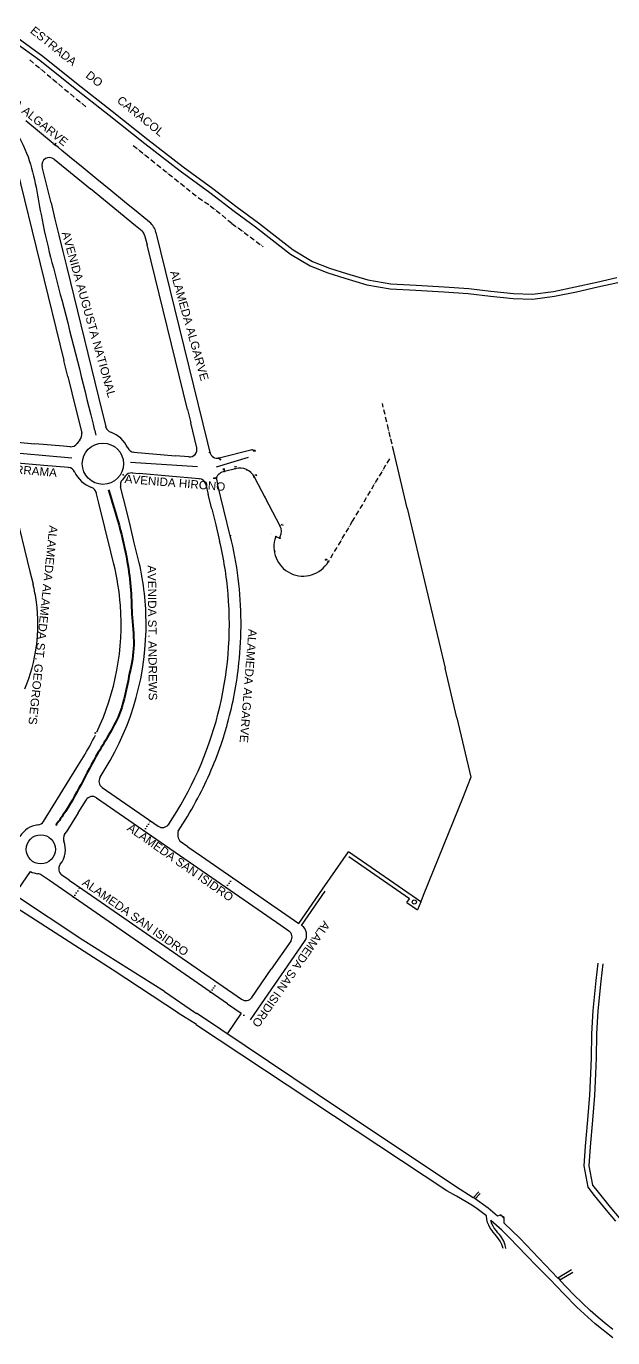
# Model space of a CAD drawing. Header units: millimetres. Extents: x 583 to 26013, y 350 to 21391.
# Drawn here: x 16387 to 17091, y 15994 to 17569 of the extents above; entities that cross this region are included whole.
import ezdxf
from ezdxf.enums import TextEntityAlignment as Align

# ---------------------------------------------------------------- set-up
doc = ezdxf.new("R2010")
doc.units = ezdxf.units.MM
for name, pattern in [('LIN0', [0]), ('LIN2', [3, 0, -3]), ('LIN3', [9, 6, -1.5, 0, -1.5])]:
    doc.linetypes.add(name, pattern=pattern)
for name, color, linetype in [('105-QUADRAS_ESTRADAS', 80, 'Continuous'), ('110-CERCA_DE_ARAME', 10, 'Continuous'), ('LINE', 7, 'Continuous'), ('LOTES', 7, 'LIN0'), ('TG', 7, 'LIN0')]:
    doc.layers.add(name, color=color, linetype=linetype)
doc.styles.add('EU', font='arial.ttf', dxfattribs={"height": 10})
doc.styles.add('ROMANS', font='ROMANS.SHX', dxfattribs={"height": 5})
doc.linetypes.add('ZIGZAG', pattern='A,0.0001,-0.2,[131,ltypeshp.shx,S=0.2,R=0,X=-0.2,Y=0],-0.4,[131,ltypeshp.shx,S=0.2,R=180,X=0.2,Y=0],-0.2', length=0.8001)

# ---------------------------------------------------------------- blocks, each defined once
blk = doc.blocks.new('SIMB19')
at = {"color": 0, "linetype": 'LIN0'}
for q in [(-0.318198, 0.318198), (-0.318198, -0.318198), (0.318198, 0.318198), (0.318198, -0.318198)]:
    blk.add_line((0, 0), q, dxfattribs=at)
for tag in ['COTA', 'PONTO', 'DESC']:
    blk.add_attdef(tag, (0, 0), '', height=1)
blk = doc.blocks.new('SIMB5')
at = {"color": 0}
blk.add_point((0, 0), dxfattribs=at)
for tag in ['PONTO', 'COTA', 'DESC']:
    blk.add_attdef(tag, (0, 0), '', height=1)
blk = doc.blocks.new('SIMB4')
at = {"color": 0, "linetype": 'LIN0'}
for p, q in [((-0.75, 0), (0.75, 0)), ((0, -0.75), (0, 0.75))]:
    blk.add_line(p, q, dxfattribs=at)
for tag in ['COTA', 'PONTO', 'DESC']:
    blk.add_attdef(tag, (0, 0), '', height=1)

msp = doc.modelspace()

# ---------------------------------------------------------------- linework, layer by layer
at = {"lineweight": 25}
for p, q in [((16241.15393, 17068.21463), (16441.54936, 17050.48138)), ((16615.06812, 17039.75919), (16653.4946, 17051.07648)), ((16511.79757, 17045.30861), (16592.39904, 17040.13665))]:
    msp.add_line(p, q, dxfattribs=at)
at = {"color": 0, "linetype": 'Continuous'}
for points in [[(17094.70406, 16134.1801), (17083.62511, 16147.19178), (17069.1619, 16165.05433), (17061.45629, 16174.86731), (17056.68585, 16200.4334), (17058.46104, 16224.00979), (17061.25025, 16255.87555), (17063.43571, 16285.47013), (17064.81623, 16311.38699), (17065.42088, 16330.33677), (17065.89745, 16359.048), (17067.44682, 16387.07091), (17071.31322, 16422.95068), (17073.7404, 16443.67077)], [(17099.24536, 16138.10164), (17088.24153, 16151.02508), (17073.85319, 16168.79516), (17067.08446, 16177.41503), (17062.72772, 16200.76397), (17064.44136, 16223.52293), (17067.23096, 16255.393), (17069.42394, 16285.08958), (17070.81114, 16311.13171), (17071.41929, 16330.1913), (17071.8947, 16358.83251), (17073.42904, 16386.58354), (17077.27571, 16422.28021), (17079.69965, 16442.9727)]]:
    msp.add_lwpolyline(points, dxfattribs=at)
at = {"lineweight": 25}
msp.add_circle((16478.79152, 17043.38438), 24.7743, dxfattribs=at)
msp.add_arc((16582.52461, 16598.57873), 13.87431, 163.74788461, 219.74453462, dxfattribs=at)
msp.add_open_spline([(16259.5774, 17521.6217), (16283.25419, 17509.53838), (16321.00584, 17490.27203), (16367.14195, 17456.02462), (16394.62156, 17406.65773), (16404.34471, 17332.21212), (16433.90078, 17225.25894), (16455.54493, 17136.80024), (16469.08673, 17082.50762), (16470.34884, 17077.45214)], degree=3, knots=[0, 0, 0, 0, 79.8735034971, 127.3549704656, 169.4638770814, 245.1439098673, 350.3689173353, 502.6023718619, 518.2343979549, 518.2343979549, 518.2343979549, 518.2343979549], dxfattribs=at)
at = {"lineweight": 40}
msp.add_spline([(16485.53479, 17012.16948), (16508.09522, 16926.14541), (16512.33676, 16891.58881), (16513.96791, 16858.66171), (16515.59906, 16821.17058), (16510.05369, 16787.91822), (16499.57411, 16745.54344), (16473.147, 16696.64267), (16430.73296, 16621.33436), (16422.17654, 16609.28304)], degree=3, dxfattribs=at)
at = {"layer": '105-QUADRAS_ESTRADAS', "color": 0, "linetype": 'Continuous'}
for p, q in [((16454.51551, 16471.60241), (16372.63233, 16526.01939)), ((16552.81551, 16409.70241), (16454.51551, 16471.60241)), ((16590.21551, 16384.00241), (16590.21551, 16384.00241)), ((16591.11551, 16383.20241), (16590.21551, 16383.90241)), ((16591.21551, 16383.20241), (16591.21551, 16383.20241)), ((16930.11551, 16169.20241), (16923.41551, 16162.00241)), ((16926.31551, 16161.30241), (16923.41551, 16162.00241)), ((16925.81551, 16160.80241), (16923.91551, 16162.60241)), ((16931.81551, 16167.50241), (16925.81551, 16160.80241)), ((16926.31551, 16161.30241), (16925.81551, 16160.80241)), ((16939.81551, 16136.20241), (16939.51551, 16140.60241)), ((16960.61551, 16138.40241), (16956.01551, 16141.20241)), ((16960.71551, 16137.20241), (16956.81551, 16141.60241)), ((16960.71551, 16137.20241), (16960.61551, 16138.40241)), ((16940.81551, 16132.70241), (16939.81551, 16136.20241)), ((16942.21551, 16129.30241), (16940.81551, 16132.70241)), ((16943.81551, 16125.70241), (16942.21551, 16129.30241)), ((16945.71551, 16123.20241), (16943.81551, 16125.70241)), ((16946.01551, 16131.10241), (16944.51551, 16135.00241)), ((16947.41551, 16121.00241), (16945.71551, 16123.20241)), ((16947.41551, 16128.20241), (16946.01551, 16131.10241)), ((16948.81551, 16125.60241), (16947.41551, 16128.20241)), ((16949.51551, 16118.50241), (16947.41551, 16121.00241)), ((16951.41551, 16122.50241), (16948.81551, 16125.60241)), ((16953.01551, 16120.30241), (16951.41551, 16122.50241)), ((16951.71551, 16115.80241), (16949.51551, 16118.50241)), ((16954.01551, 16112.80241), (16951.71551, 16115.80241)), ((16954.91551, 16118.30241), (16953.01551, 16120.30241)), ((16956.01551, 16110.10241), (16954.01551, 16112.80241)), ((16956.51551, 16116.20241), (16954.91551, 16118.30241)), ((16957.21551, 16107.90241), (16956.01551, 16110.10241)), ((16957.91551, 16114.30241), (16956.51551, 16116.20241)), ((16958.01551, 16106.10241), (16957.21551, 16107.90241)), ((16959.21551, 16112.30241), (16957.91551, 16114.30241)), ((16958.71551, 16103.90241), (16958.01551, 16106.10241)), ((16960.31551, 16110.20241), (16959.21551, 16112.30241)), ((16961.31551, 16107.60241), (16960.31551, 16110.20241)), ((16962.11551, 16105.40241), (16961.31551, 16107.60241)), ((16962.51551, 16103.70241), (16962.11551, 16105.40241)), ((16959.41551, 16101.20241), (16958.71551, 16103.90241)), ((16962.81551, 16101.50241), (16962.51551, 16103.70241)), ((17041.71551, 16075.80241), (17025.11551, 16065.90241)), ((17028.41551, 16063.90241), (17025.11551, 16065.90241)), ((17027.71551, 16063.40241), (17025.91551, 16066.40241)), ((17043.21551, 16072.50241), (17027.71551, 16063.40241)), ((17028.41551, 16063.90241), (17027.71551, 16063.40241))]:
    msp.add_line(p, q, dxfattribs=at)
at = {"layer": '110-CERCA_DE_ARAME', "color": 0, "linetype": 'Continuous'}
for p, q in [((16491.01551, 16435.40241), (16357.46865, 16521.67125)), ((16569.41551, 16384.00241), (16491.01551, 16435.40241)), ((16590.11551, 16384.00241), (16552.81551, 16409.50241)), ((16591.11551, 16370.30241), (16569.21551, 16383.90241)), ((16736.21551, 16286.60241), (16591.21551, 16383.70241)), ((16591.11551, 16369.60241), (16591.11551, 16369.70241)), ((16891.81551, 16170.70241), (16591.21551, 16369.60241)), ((16902.31551, 16175.60241), (16736.21551, 16286.60241)), ((16903.31551, 16164.10241), (16891.81551, 16170.70241)), ((16923.41551, 16162.00241), (16902.31551, 16175.60241)), ((16921.71551, 16153.20241), (16903.31551, 16164.10241)), ((16928.11551, 16149.00241), (16921.71551, 16153.20241)), ((16941.31551, 16149.70241), (16925.81551, 16160.80241)), ((16939.51551, 16140.60241), (16928.11551, 16149.00241)), ((16952.71551, 16140.00241), (16941.31551, 16149.70241)), ((16956.81551, 16141.60241), (16952.71551, 16140.00241)), ((16960.81551, 16131.60241), (16960.61551, 16138.40241)), ((16957.91551, 16123.20241), (16944.51551, 16135.00241)), ((16966.71551, 16114.60241), (16957.91551, 16123.20241)), ((16979.51551, 16113.60241), (16960.81551, 16131.60241)), ((16977.41551, 16103.30241), (16966.71551, 16114.60241)), ((17025.11551, 16065.90241), (16979.51551, 16113.60241)), ((16987.21551, 16093.40241), (16977.41551, 16103.30241)), ((17000.31551, 16079.90241), (16987.21551, 16093.40241)), ((17015.71551, 16064.40241), (17000.31551, 16079.90241)), ((17032.31551, 16046.90241), (17015.71551, 16064.40241)), ((17044.11551, 16046.30241), (17027.71551, 16063.40241)), ((17048.11551, 16030.80241), (17032.31551, 16046.90241)), ((17054.71551, 16035.60241), (17044.11551, 16046.30241)), ((17069.81551, 16011.10241), (17048.11551, 16030.80241)), ((17064.01551, 16027.00241), (17054.71551, 16035.60241)), ((17073.71551, 16018.70241), (17064.01551, 16027.00241)), ((17091.11551, 15994.20241), (17069.81551, 16011.10241)), ((17083.11551, 16010.40241), (17073.71551, 16018.70241)), ((17091.11551, 16004.20241), (17083.11551, 16010.40241))]:
    msp.add_line(p, q, dxfattribs=at)
at = {"layer": 'LINE', "color": 0, "elevation": -792.96447}
for points in [[(16363.14629, 17556.61134), (16402.86464, 17527.93932), (16443.31633, 17495.39787), (16486.26096, 17461.93972), (16529.01843, 17427.80276), (16571.69358, 17394.74307), (16607.1249, 17369.02064), (16636.36402, 17346.66444), (16662.1895, 17327.89745), (16681.93167, 17312.27375), (16703.95508, 17294.95981), (16727.70444, 17280.87734), (16749.04031, 17272.36423), (16769.42035, 17266.03801), (16795.79514, 17258.09424), (16823.87233, 17253.46825), (16854.52824, 17251.8831), (16888.34003, 17249.5533), (16917.56832, 17247.52818), (16944.20796, 17244.54703), (16971.57343, 17241.81139), (16995.11895, 17241.06092), (17021.04763, 17244.35522), (17047.45507, 17249.86075), (17073.19143, 17255.62572), (17097.05539, 17261.05909)], [(16366.43081, 17561.6403), (16406.50347, 17532.71251), (16447.04075, 17500.10222), (16489.97664, 17466.65088), (16532.72765, 17432.51907), (16575.29416, 17399.54354), (16610.7101, 17373.83228), (16639.95032, 17351.47523), (16665.81632, 17332.67881), (16685.6475, 17316.98466), (16707.35387, 17299.91996), (16730.36239, 17286.27679), (16751.04457, 17278.0245), (16771.17493, 17271.77579), (16797.15369, 17263.9513), (16824.51696, 17259.44293), (16854.88941, 17257.87244), (16888.75249, 17255.5391), (16918.10956, 17253.50506), (16944.84004, 17250.51375), (16971.96786, 17247.80186), (16994.83463, 17247.07303), (17020.05567, 17250.27743), (17046.18696, 17255.72537), (17071.86967, 17261.47833), (17095.89055, 17266.94743)]]:
    msp.add_lwpolyline(points, dxfattribs=at)
at = {"layer": 'LOTES', "color": 0, "linetype": 'LIN3'}
for p, q in [((16390.90888, 17528.20573), (16459.24789, 17470.96659)), ((16515.13327, 17425.47103), (16593.38735, 17362.8102)), ((16593.38735, 17362.8102), (16607.78535, 17353.05812)), ((16607.78535, 17353.05812), (16633.83406, 17331.87049)), ((16627.39737, 17325.24942), (16627.39737, 17325.24942)), ((16633.83406, 17331.87049), (16671.4203, 17303.82307)), ((16828.11608, 17058.00992), (16814.42634, 17115.77793)), ((16822.9721, 17049.35981), (16778.31842, 16974.27028)), ((16778.31842, 16974.27028), (16749.3878, 16925.62061))]:
    msp.add_line(p, q, dxfattribs=at)
at = {"layer": 'LOTES', "color": 0, "linetype": 'LIN0'}
for p, q in [((16402.59277, 17441.35561), (16386.10421, 17454.83957)), ((16419.08133, 17427.87164), (16402.59277, 17441.35561)), ((16419.08133, 17427.87164), (16422.17777, 17425.33944)), ((16425.27422, 17422.80724), (16422.17777, 17425.33944)), ((16429.49616, 17419.35463), (16425.27422, 17422.80724)), ((16426.39972, 17421.88683), (16426.39972, 17421.88683)), ((16438.66633, 17411.85547), (16429.49616, 17419.35463)), ((16455.1549, 17398.3715), (16438.66633, 17411.85547)), ((16375.04623, 17399.32727), (16431.96579, 17167.29822)), ((16416.46635, 17356.39984), (16405.82204, 17399.79069)), ((16420.26348, 17408.89934), (16463.85851, 17373.21542)), ((16471.64346, 17384.88753), (16455.1549, 17398.3715)), ((16488.13202, 17371.40357), (16471.64346, 17384.88753)), ((16479.33501, 17360.54742), (16463.85851, 17373.21542)), ((16504.62057, 17357.9196), (16488.13202, 17371.40357)), ((16416.46635, 17356.39984), (16421.23131, 17336.97576)), ((16518.02622, 17328.87741), (16479.33501, 17360.54742)), ((16521.10912, 17344.43561), (16504.62057, 17357.9196)), ((16421.23131, 17336.97576), (16425.99628, 17317.55167)), ((16534.83463, 17333.21103), (16521.10912, 17344.43561)), ((16425.99628, 17317.55167), (16430.76124, 17298.12759)), ((16525.93089, 17322.40718), (16518.02622, 17328.87741)), ((16528.94788, 17317.60608), (16531.81277, 17305.92755)), ((16542.54473, 17320.94156), (16604.48928, 17068.42844)), ((16580.29629, 17108.28747), (16531.81277, 17305.92755)), ((16430.76124, 17298.12759), (16435.52621, 17278.7035)), ((16435.52621, 17278.7035), (16473.64593, 17123.31082)), ((16436.73075, 17147.87413), (16431.96579, 17167.29822)), ((16436.73075, 17147.87413), (16441.49572, 17128.45005)), ((16441.49572, 17128.45005), (16446.26068, 17109.02596)), ((16473.64593, 17123.31082), (16482.15817, 17087.7575)), ((16446.26068, 17109.02596), (16453.31521, 17080.26865)), ((16580.29629, 17108.28747), (16584.22739, 17092.2626)), ((16591.49728, 17062.62738), (16584.22739, 17092.2626)), ((16358.99589, 17070.69089), (16397.14829, 17067.4102)), ((16431.42182, 17064.46306), (16397.14829, 17067.4102)), ((16604.48928, 17068.42844), (16607.34826, 17056.77399)), ((16439.49204, 17063.76911), (16431.42182, 17064.46306)), ((16515.98866, 17057.19124), (16566.04421, 17052.887)), ((16581.98538, 17051.51623), (16566.04421, 17052.887)), ((16658.05271, 17059.94556), (16618.23333, 17050.17739)), ((16407.8815, 17041.39501), (16371.3535, 17044.53601)), ((16437.35021, 17038.86102), (16407.8815, 17041.39501)), ((16624.70344, 17034.26054), (16638.13391, 17037.5552)), ((16505.62902, 17028.37053), (16502.1996, 17024.08431)), ((16513.84683, 17032.28315), (16522.20968, 17031.56403)), ((16558.04732, 17028.48239), (16522.20968, 17031.56403)), ((16594.34349, 17025.36131), (16558.04732, 17028.48239)), ((16602.31366, 17018.53705), (16605.23747, 17006.60897)), ((16614.81956, 17026.31765), (16616.53841, 17019.31086)), ((16631.83309, 16956.9631), (16616.53841, 17019.31086)), ((16660.58506, 17027.46916), (16691.46404, 16968.98459)), ((16473.97498, 16996.05034), (16470.88753, 17008.63616)), ((16506.98056, 16987.42319), (16500.02366, 17015.78361)), ((16609.47515, 16989.32077), (16605.23747, 17006.60897)), ((16372.08959, 16991.6496), (16391.14945, 16913.95326)), ((16488.26988, 16937.77808), (16473.97498, 16996.05034)), ((16511.74537, 16967.99907), (16506.98056, 16987.42319)), ((16609.47515, 16989.32077), (16614.2366, 16969.89581)), ((16674.87068, 16997.62775), (16674.87068, 16997.62775)), ((16516.51017, 16948.57494), (16511.74537, 16967.99907)), ((16614.2366, 16969.89581), (16618.99805, 16950.47086)), ((16680.18576, 16958.60231), (16680.18576, 16958.60231)), ((16680.73459, 16959.41498), (16680.73459, 16959.41498)), ((16691.1821, 16954.13871), (16686.36704, 16955.72442)), ((16691.1821, 16954.13871), (16691.88254, 16955.83521)), ((16521.2823, 16929.12093), (16516.51017, 16948.57494)), ((16491.97967, 16922.65536), (16488.26988, 16937.77808)), ((16685.6702, 16938.20775), (16685.02631, 16937.84218)), ((16685.02631, 16937.84218), (16685.02631, 16937.84218)), ((16391.14945, 16913.95326), (16394.85924, 16898.83053)), ((16642.22171, 16803.97991), (16642.22171, 16803.97991)), ((16449.42331, 16682.00175), (16455.44392, 16691.72569)), ((16438.89492, 16664.99725), (16449.42331, 16682.00175)), ((16475.38127, 16666.93792), (16481.69561, 16677.14204)), ((16407.30975, 16613.98375), (16438.89492, 16664.99725)), ((16471.28465, 16642.36106), (16692.61529, 16489.33464)), ((16477.91498, 16654.79725), (16511.55194, 16631.5409)), ((16449.03878, 16624.39193), (16458.51431, 16639.69594)), ((16511.55194, 16631.5409), (16545.239, 16608.24991)), ((16449.03878, 16624.39193), (16434.51108, 16600.9281)), ((16432.8165, 16598.19117), (16434.51108, 16600.9281)), ((16580.89695, 16583.59626), (16571.56345, 16590.04938)), ((16580.89695, 16583.59626), (16597.34783, 16572.22224)), ((16742.58417, 16532.59388), (16773.62576, 16577.49106)), ((16860.47811, 16517.44196), (16773.62576, 16577.49106)), ((16597.34783, 16572.22224), (16714.14911, 16491.46667)), ((16372.63233, 16526.01939), (16391.79457, 16553.73481)), ((16414.69274, 16542.89393), (16404.92287, 16549.64874)), ((16438.33456, 16543.5685), (16429.60479, 16549.6042)), ((16628.55423, 16395.03162), (16414.69274, 16542.89393)), ((16438.33456, 16543.5685), (16454.78544, 16532.19448)), ((16454.78544, 16532.19448), (16645.20445, 16400.54014)), ((16714.14911, 16491.46667), (16742.58417, 16532.59388)), ((16692.61529, 16489.33464), (16702.07457, 16482.79456)), ((16704.35916, 16470.27335), (16681.04241, 16436.54904)), ((16657.72565, 16402.82473), (16681.04241, 16436.54904)), ((16628.55423, 16395.03162), (16637.24263, 16389.02452)), ((16637.24263, 16389.02452), (16645.00512, 16383.6576)), ((16645.00512, 16383.6576), (16628.00347, 16359.06717)), ((16647.93571, 16381.63141), (16647.93571, 16381.63141))]:
    msp.add_line(p, q, dxfattribs=at)
at = {"layer": 'LOTES', "color": 0, "linetype": 'LIN2'}
for p, q in [((16528.10644, 16603.07488), (16536.06826, 16614.59049)), ((16626.81175, 16534.83073), (16634.77357, 16546.34635)), ((16443.32881, 16523.06513), (16451.29062, 16534.58075)), ((16608.06443, 16409.19812), (16616.02625, 16420.71374)), ((16647.93571, 16381.63141), (16645.00512, 16383.6576))]:
    msp.add_line(p, q, dxfattribs=at)
at = {"layer": 'LOTES', "color": 0, "linetype": 'Continuous'}
for centre in [(16607.34826, 17056.77401), (16618.23334, 17050.17739), (16658.05273, 17059.94557), (16624.70347, 17034.26055), (16638.13394, 17037.5552), (16614.81956, 17026.31765), (16660.58506, 17027.46915), (16686.36704, 16955.72442), (16691.46404, 16968.98459), (16691.1821, 16954.13871), (16749.41761, 16925.62403)]:
    msp.add_circle(centre, 0.5, dxfattribs=at)
at = {"layer": 'LOTES', "color": 0, "linetype": 'LIN0'}
for centre, radius in [((16404.2158, 16580.4923), 17.5), ((16852.80494, 16517.18817), 2.5)]:
    msp.add_circle(centre, radius, dxfattribs=at)
for centre, radius, start, end in [((16414.56288, 17401.93492), 9, 50.69859577, 193.78317581), ((16520.20703, 17315.46185), 23, 13.78317477, 50.5071138), ((16520.20705, 17315.46185), 9, 13.78317477, 50.5071138), ((16491.19218, 17089.56033), 9, 193.78316861, 250.72744851), ((16440.26309, 17072.73601), 9, 265.08530977, 325.83419878), ((16476.66943, 17048.02613), 35, 136.83890676, 145.83428578), ((16444.57437, 17078.12441), 9, 316.83890677, 13.78317477), ((16476.66944, 17048.02613), 35, 24.33626977, 70.72744377), ((16516.75972, 17066.15814), 9, 204.33614379, 265.08530979), ((16582.75644, 17060.48314), 9, 265.08530979, 13.78308779), ((16616.08911, 17058.91823), 9, 193.78308779, 283.78308777), ((16436.57916, 17029.89411), 9, 24.33614379, 85.08530979), ((16628.27717, 17019.69248), 15, 103.78308777, 153.78892078), ((16642.89887, 17018.13111), 20, 27.83336579, 103.78308777), ((16476.66943, 17048.02613), 35, 204.33627176, 250.72744079), ((16508.7645, 17017.92784), 9, 136.83890281, 193.78317378), ((16513.07577, 17023.31624), 9, 85.08530979, 145.83419878), ((16593.57243, 17016.3944), 9, 13.77280978, 85.08530979), ((16462.14669, 17006.49193), 9, 13.78317378, 70.72744079), ((16198.67597, 16850.70438), 446, 0.40975977, 13.78317378), ((16719.26515, 16943.54984), 35.07857, 159.69203968, 329.26827468), ((16678.1994, 16961.98107), 15, 335.8125318, 27.83336579), ((16198.67597, 16850.70438), 432, 4.83768478, 13.35247381), ((16198.67597, 16850.70438), 332, 0.75323377, 13.66204177), ((16198.67597, 16850.70438), 302, 4.33881876, 13.78317581), ((16198.67597, 16850.70438), 202, 7.57140378, 13.7831768), ((16198.67597, 16850.70438), 202, 337.36348081, 7.57140378), ((16198.67597, 16850.70438), 432, 326.2426108, 4.83768478), ((16198.67597, 16850.70438), 302, 334.62849077, 4.33881876), ((16198.67597, 16850.70438), 332, 328.48121279, 0.75323377), ((16198.67597, 16850.70438), 446, 353.98646578, 0.40975977), ((16198.67597, 16850.70438), 446, 344.57837719, 353.98646578), ((16198.67787, 16850.70379), 445.99801, 342.42453572, 344.57838472), ((16198.67597, 16850.70438), 302, 328.23614879, 333.86656981), ((16198.67605, 16850.70435), 445.99992, 331.47485636, 341.13987886), ((16198.67597, 16850.70438), 446, 341.1398788, 342.42453779), ((16483.03329, 16662.20014), 9, 148.23614979, 235.34029579), ((16466.16634, 16634.95816), 9, 55.34029477, 148.23614979), ((16198.67597, 16850.70438), 446, 326.17914678, 331.47485781), ((16404.2158, 16580.4923), 29.5, 96.79928179, 148.27046678), ((16399.65773, 16618.72152), 9, 276.7992818, 328.2361538), ((16550.35731, 16615.65281), 9, 235.34029477, 326.2426108), ((16440.46853, 16593.45339), 9, 148.23614979, 199.67301577), ((16404.2158, 16580.4923), 29.5, 322.41012576, 19.67301577), ((16434.7231, 16557.0071), 9, 142.41012576, 235.34028877), ((16404.2158, 16580.4923), 29.5, 245.09855481, 263.42072677), ((16399.80456, 16542.24585), 9, 55.34029981, 83.42072678), ((16696.95626, 16475.39166), 9, 325.34029478, 55.34027677), ((16650.32276, 16407.94304), 9, 235.34029579, 325.3402938)]:
    msp.add_arc(centre, radius, start, end, dxfattribs=at)
at = {"layer": 'TG', "color": 0, "linetype": 'ZIGZAG'}
for p, q in [((16844.25749, 16989.89638), (16828.11608, 17058.00992)), ((16844.25749, 16989.89638), (16889.77358, 16797.82745)), ((16903.84423, 16738.45205), (16889.77358, 16797.82745)), ((16903.84423, 16738.45205), (16920.7974, 16667.01301)), ((16920.7974, 16667.01301), (16916.26819, 16655.78213)), ((16911.39637, 16643.7017), (16863.51806, 16524.98001)), ((16916.26819, 16655.78213), (16911.39637, 16643.7017)), ((16847.08424, 16521.13032), (16774.30942, 16571.44627)), ((16717.43928, 16489.19187), (16745.87435, 16530.31907)), ((16844.00374, 16516.67482), (16847.08424, 16521.13032)), ((16844.00374, 16516.67482), (16856.65972, 16507.92456)), ((16860.47811, 16517.44196), (16856.65972, 16507.92456)), ((16863.51806, 16524.98001), (16860.47811, 16517.44196)), ((16669.24127, 16394.86291), (16720.99309, 16469.71444)), ((16656.16115, 16375.9444), (16669.24127, 16394.86291))]:
    msp.add_line(p, q, dxfattribs=at)
msp.add_arc((16709.47748, 16477.67625), 13.99999, 325.34028479, 55.34032677, dxfattribs=at)

# ---------------------------------------------------------------- block references
at = {"layer": 'LOTES', "color": 0, "linetype": 'LIN0', "rotation": 265.6530877877216}
for name, p in [('SIMB19', (16405.82203, 17399.79068)), ('SIMB19', (16420.26347, 17408.89934)), ('SIMB19', (16525.93087, 17322.40718)), ('SIMB19', (16528.94787, 17317.60608)), ('SIMB19', (16482.45133, 17087.4161)), ('SIMB19', (16447.70984, 17067.68172)), ('SIMB19', (16451.13927, 17071.96795)), ('SIMB19', (16453.31521, 17080.26865)), ('SIMB19', (16439.49204, 17063.76911)), ('SIMB19', (16508.55942, 17062.44932)), ('SIMB19', (16515.98865, 17057.19123)), ('SIMB19', (16437.35021, 17038.86102)), ('SIMB5', (16651.61738, 17036.08438)), ('SIMB19', (16444.77944, 17033.60293)), ('SIMB19', (16502.19959, 17024.08431)), ('SIMB5', (16503.03032, 17029.88492)), ('SIMB19', (16505.62902, 17028.37053)), ('SIMB19', (16513.84683, 17032.28315)), ('SIMB19', (16594.34349, 17025.36131)), ('SIMB19', (16602.31366, 17018.53705)), ('SIMB19', (16470.88753, 17008.63616)), ('SIMB19', (16500.02366, 17015.78361)), ('SIMB5', (16673.39021, 17003.59689)), ('SIMB4', (16631.83309, 16956.9631)), ('SIMB19', (16491.97967, 16922.65536)), ('SIMB19', (16394.85924, 16898.83053)), ('SIMB19', (16455.44392, 16691.72569)), ('SIMB19', (16475.38127, 16666.93792)), ('SIMB19', (16471.28465, 16642.36106)), ('SIMB19', (16477.91498, 16654.79725)), ('SIMB19', (16458.51431, 16639.69594)), ('SIMB19', (16400.72325, 16609.78482)), ('SIMB19', (16407.30975, 16613.98375)), ('SIMB19', (16557.83989, 16610.65171)), ('SIMB19', (16432.8165, 16598.19117)), ('SIMB19', (16545.239, 16608.24991)), ('SIMB19', (16569.20472, 16602.46166)), ('SIMB19', (16431.99386, 16590.42352)), ('SIMB19', (16571.56345, 16590.04938)), ('SIMB19', (16427.59153, 16562.49714)), ('SIMB19', (16400.83576, 16551.18657)), ('SIMB19', (16404.92287, 16549.64874)), ('SIMB19', (16429.60479, 16549.6042)), ('SIMB19', (16702.07457, 16482.79456)), ('SIMB19', (16704.35916, 16470.27335)), ('SIMB19', (16645.20445, 16400.54014)), ('SIMB19', (16657.72565, 16402.82473))]:
    msp.add_blockref(name, p, dxfattribs=at)

# ---------------------------------------------------------------- texts
at = {"color": 0, "linetype": 'Continuous', "lineweight": 20, "style": 'EU'}
for s, rotation, p in [('ESTRADA     DO       CARACOL', 321.23679255, (16390.71834, 17561.42423, 792.96447)), ('ALAMEDA ALGARVE ', 321.23679255, (16325.39483, 17509.5271, 792.96447)), ('AVENIDA AUGUSTA NATIONAL', 285.72189376, (16429.21428, 17320.5574, 792.96447)), ('ALAMEDA ALGARVE ', 285.72189376, (16559.50003, 17273.54633, 792.96447)), ('AVENIDA VALDERRAMA ', 355.34834014, (16262.25729, 17040.63549)), ('AVENIDA HIRONO', 355.34834014, (16504.67918, 17020.41114)), ("ALAMEDA ALAMEDA ST. GEORGE'S", 263.97135472, (16414.52634, 16969.57073, 792.96447)), ('AVENIDA ST. ANDREWS', 270.47979849, (16532.58957, 16921.40949, 792.96447)), ('ALAMEDA ALGARVE ', 265.50881245, (16653.7184, 16845.14489, 792.96447)), ('ALAMEDA SAN ISIDRO', 325.0479978, (16506.97168, 16604.01381, 792.96447)), ('ALAMEDA SAN ISIDRO', 325.0479978, (16452.96573, 16538.48887, 792.96447)), ('ALAMEDA SAN ISIDRO', 235.04799779, (16744.14136, 16495.46993, 792.96447))]:
    msp.add_text(s, height=10, rotation=rotation, dxfattribs=at).set_placement(p)
at = {"layer": 'LOTES', "color": 0, "style": 'ROMANS'}
for s, height, rotation, width, p, p2 in [('4', 1.8, 320.72447529, 0.972222, (16420.64491, 17427.35449), (16421.80607, 17426.40492)), ('Q', 2.268, 265.65308779, 0.810526, (16659.71768, 17059.88278), (16659.59162, 17058.22437)), ('P', 2.268, 265.65308779, 0.855556, (16618.18021, 17049.36878), (16618.05415, 17047.71036)), ('M', 2.268, 265.65308779, 0.77, (16622.91262, 17037.5077), (16622.78656, 17035.84928)), ('L', 2.268, 265.65308778, 0.9625, (16637.4602, 17040.74201), (16637.33414, 17039.0836)), ('N', 2.268, 265.65308779, 0.855556, (16611.48643, 17026.87489), (16611.36036, 17025.21647)), ('K', 2.268, 265.65308779, 0.855556, (16661.38164, 17030.46039), (16661.25558, 17028.80197)), ('J', 2.268, 265.65308778, 1.283333, (16693.47896, 16970.94778), (16693.3529, 16969.28937)), ('G', 2.268, 265.65308779, 0.855556, (16745.97896, 16928.98088), (16745.8529, 16927.32246)), ('4', 1.8, 244.24754964, 1.080247, (16469.15306, 16721.32956), (16468.42893, 16719.82843))]:
    msp.add_text(s, height=height, rotation=rotation, dxfattribs=dict(at, width=width)).set_placement(p, p2, align=Align.FIT)

doc.saveas('drawing.dxf')
